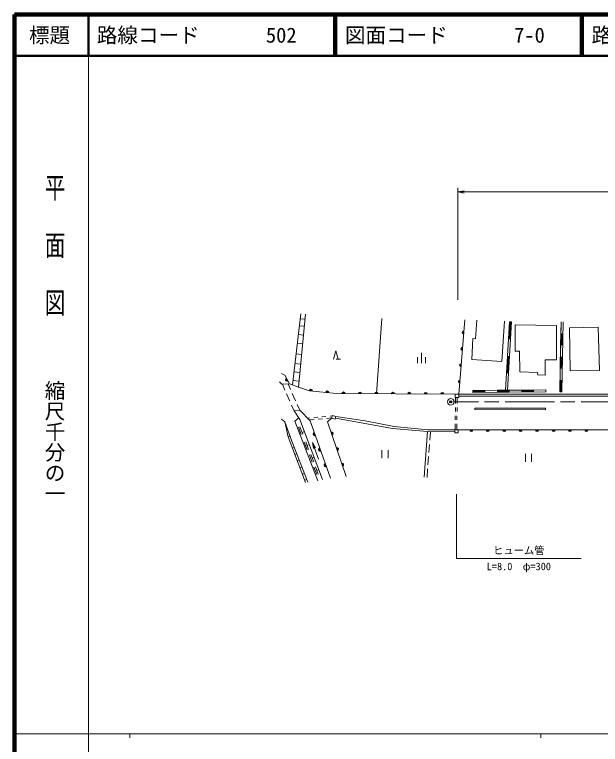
# Model space of a CAD drawing. Units: millimetres, scale not verified. Extents: x 40000 to 680000, y 20000 to 380000.
# Drawn here: x 40000 to 182531, y 202409 to 380000 of the extents above; entities that cross this region are included whole.
import ezdxf
from ezdxf.enums import TextEntityAlignment as Align

# ---------------------------------------------------------------- set-up
doc = ezdxf.new("R2010")
doc.units = ezdxf.units.MM
doc.header["$LTSCALE"] = 1000
doc.header["$PDMODE"] = 32
doc.header["$PDSIZE"] = 500
doc.linetypes.add('CHAIN', pattern=[18.5, 12, -1.5, 3.5, -1.5])
for name, color, linetype, lineweight in [('M-BGD', 7, 'Continuous', 13), ('M-BMK', 2, 'CHAIN', 13), ('M-BMK-SRVR', 3, 'Continuous', 13), ('M-STR-HTXT', 7, 'Continuous', 13), ('M-TTL', 2, 'Continuous', 140), ('M-TTL-BAND', 7, 'Continuous', 13), ('M-TTL-LINE', 7, 'Continuous', 50)]:
    doc.layers.add(name, color=color, linetype=linetype, lineweight=lineweight)
doc.layers.add('M-OTRS', color=6, linetype='Continuous')
doc.layers.add('M-TTL-TXT', color=7, linetype='Continuous')
doc.styles.add('@ＭＳ ゴシック', font='')
doc.styles.add('ＭＳ ゴシック', font='')
doc.styles.get('@ＭＳ ゴシック').set_extended_font_data('@MS Gothic')
doc.styles.get('ＭＳ ゴシック').set_extended_font_data('MS Gothic')

# ---------------------------------------------------------------- blocks, each defined once
blk = doc.blocks.new('ﾌﾟﾛｯﾄﾏｰｸ-02')
at = {"color": 3, "linetype": 'Continuous', "lineweight": 13}
blk.add_circle((0, 0), 0.5, dxfattribs=at)
blk = doc.blocks.new('open_arrow')
at = {"color": 0, "linetype": 'Continuous', "lineweight": -2}
blk.add_lwpolyline([(7.5, 1.25), (0, 0), (7.5, -1.25)], dxfattribs=at)

msp = doc.modelspace()

# ---------------------------------------------------------------- linework, layer by layer
at = {"layer": 'M-BGD'}
for p, q in [((109617, 307168), (107583, 289876)), ((110810, 307130), (109042, 289379)), ((109478, 305987), (110682, 305846)), ((128077, 287734), (129325, 306064)), ((148126, 287623), (149539, 305690)), ((148126, 287623), (149539, 305690)), ((152147, 301111), (152490, 305623)), ((109280, 304302), (110514, 304157)), ((159231, 305428), (158541, 295598)), ((159403, 288612), (160429, 305228)), ((159403, 288612), (160429, 305228)), ((159904, 288615), (160928, 305198)), ((160222, 301071), (160478, 305225)), ((160272, 301068), (160528, 305222)), ((160322, 301065), (160578, 305219)), ((160372, 301062), (160628, 305216)), ((160415, 296889), (160928, 305198)), ((160422, 301059), (160678, 305213)), ((160928, 305198), (160429, 305228)), ((160472, 301056), (160728, 305210)), ((160521, 301053), (160778, 305207)), ((160571, 301050), (160828, 305204)), ((160621, 301047), (160878, 305201)), ((172951, 305231), (172636, 288180)), ((172951, 305231), (172846, 299547)), ((173451, 305222), (173136, 288170)), ((173451, 305222), (173136, 288170)), ((109028, 302160), (110300, 302010)), ((172948, 302389), (172896, 299547)), ((172998, 302388), (172946, 299546)), ((173048, 302387), (172996, 299545)), ((173098, 302386), (173046, 299544)), ((173148, 302385), (173096, 299543)), ((173198, 302384), (173146, 299542)), ((173248, 302383), (173196, 299541)), ((173298, 302382), (173246, 299540)), ((173348, 302381), (173296, 299539)), ((151250, 296087), (151478, 301143)), ((151478, 301143), (152147, 301111)), ((108781, 300064), (110091, 299910)), ((172846, 299547), (172741, 293863)), ((108473, 297441), (109829, 297282)), ((117560, 296140), (118160, 298140)), ((118160, 298140), (118760, 296140)), ((137992, 296662), (137992, 295162)), ((138992, 297662), (138992, 295162)), ((139992, 296662), (139992, 295162)), ((159709, 292763), (159966, 296917)), ((159759, 292760), (160015, 296914)), ((159809, 292757), (160065, 296911)), ((159859, 292754), (160115, 296908)), ((159902, 288581), (160415, 296889)), ((159909, 292750), (160165, 296905)), ((159959, 292747), (160215, 296902)), ((160009, 292744), (160265, 296899)), ((160058, 292741), (160315, 296895)), ((160108, 292738), (160365, 296892)), ((172844, 296705), (172791, 293863)), ((172894, 296704), (172841, 293862)), ((172944, 296703), (172891, 293861)), ((172994, 296702), (172941, 293860)), ((173044, 296701), (172991, 293859)), ((173094, 296700), (173041, 293858)), ((173144, 296699), (173091, 293857)), ((173194, 296698), (173141, 293856)), ((173244, 296697), (173191, 293855)), ((108199, 295113), (109597, 294949)), ((118260, 296140), (119260, 296140)), ((158541, 295598), (151250, 296087)), ((107960, 293080), (109394, 292912)), ((172741, 293863), (172636, 288180)), ((104912, 292684), (105746, 292249)), ((105728, 292258), (106855, 290125)), ((104473, 290639), (105040, 290072)), ((105040, 290072), (106855, 290125)), ((105788, 288647), (105154, 290075)), ((107164, 288752), (106558, 290116)), ((106855, 290125), (109042, 289379)), ((107715, 290999), (109186, 290826)), ((172739, 291021), (172686, 288179)), ((172789, 291020), (172736, 288178)), ((172839, 291019), (172786, 288177)), ((172889, 291018), (172836, 288176)), ((172939, 291017), (172886, 288175)), ((172989, 291016), (172936, 288174)), ((173039, 291015), (172986, 288173)), ((173089, 291014), (173036, 288172)), ((173139, 291013), (173086, 288171)), ((107006, 285905), (106194, 287733)), ((108382, 286010), (107570, 287838)), ((109042, 289379), (111768, 288449)), ((109042, 289379), (111768, 288449)), ((111768, 288449), (118349, 287789)), ((111768, 288449), (118349, 287789)), ((118349, 287789), (147222, 287628)), ((118349, 287789), (147222, 287628)), ((151516, 288554), (169269, 288684)), ((157434, 288597), (151516, 288554)), ((151519, 288054), (151516, 288554)), ((154475, 288525), (151516, 288504)), ((154475, 288475), (151517, 288454)), ((154476, 288425), (151517, 288404)), ((154476, 288375), (151517, 288354)), ((154477, 288325), (151518, 288304)), ((154477, 288275), (151518, 288254)), ((154477, 288225), (151518, 288204)), ((151519, 288054), (169273, 288184)), ((169273, 288184), (151519, 288054)), ((154478, 288175), (151519, 288154)), ((154478, 288125), (151519, 288104)), ((163352, 288641), (157434, 288597)), ((160393, 288569), (157434, 288547)), ((160393, 288519), (157434, 288497)), ((160394, 288469), (157435, 288447)), ((160394, 288419), (157435, 288397)), ((160394, 288369), (157436, 288347)), ((160395, 288319), (157436, 288297)), ((160395, 288269), (157436, 288247)), ((160396, 288219), (157437, 288197)), ((160396, 288169), (157437, 288147)), ((169269, 288684), (163352, 288641)), ((166311, 288612), (163352, 288591)), ((166311, 288562), (163352, 288541)), ((166312, 288512), (163353, 288491)), ((166312, 288462), (163353, 288441)), ((166312, 288412), (163353, 288391)), ((166313, 288362), (163354, 288341)), ((166313, 288312), (163354, 288291)), ((166313, 288262), (163355, 288241)), ((166314, 288212), (163355, 288191)), ((169273, 288184), (169269, 288684)), ((173136, 288170), (172636, 288180)), ((147298, 286850), (147276, 285385)), ((147698, 286848), (147676, 285385)), ((148123, 287122), (172925, 287137)), ((148126, 287623), (172924, 287637)), ((172924, 287637), (199816, 287669)), ((199817, 287169), (172925, 287137)), ((108046, 283563), (107412, 284991)), ((109394, 283732), (108788, 285096)), ((147261, 284385), (147246, 283385)), ((147661, 284385), (147646, 283385)), ((151978, 284269), (151977, 283869)), ((151978, 284269), (169149, 284195)), ((169149, 284195), (169147, 283795)), ((109414, 283734), (108046, 283563)), ((108046, 283563), (109414, 281508)), ((111885, 281141), (109414, 283734)), ((147230, 282385), (147215, 281385)), ((147631, 282385), (147615, 281386)), ((151977, 283869), (169147, 283795)), ((104933, 281552), (105765, 280900)), ((105765, 280900), (106601, 277241)), ((109174, 281868), (108187, 281087)), ((108187, 281087), (113814, 266555)), ((109414, 281508), (114943, 266902)), ((111771, 281855), (111247, 281810)), ((112900, 281499), (111645, 281392)), ((116827, 267171), (111885, 281141)), ((111885, 281141), (116827, 267171)), ((113764, 282025), (112768, 281940)), ((114892, 281669), (113896, 281584)), ((115757, 282195), (114761, 282110)), ((117143, 281862), (115889, 281754)), ((117122, 281791), (116129, 280872)), ((116129, 280872), (120652, 267569)), ((120652, 267569), (116129, 280872)), ((117277, 282325), (116753, 282280)), ((118059, 281784), (131923, 279317)), ((125265, 281123), (118177, 282210)), ((132360, 279786), (125265, 281123)), ((109057, 279586), (109753, 277793)), ((109419, 279668), (110110, 277866)), ((131923, 279317), (140462, 278551)), ((140548, 278975), (132360, 279786)), ((147116, 278922), (140548, 278975)), ((147200, 280385), (147178, 278920)), ((147600, 280386), (147578, 278923)), ((186286, 278927), (147958, 278924)), ((147958, 278924), (186286, 278927)), ((107011, 277390), (106600, 277244)), ((106601, 277241), (110776, 266150)), ((109938, 278315), (110339, 278455)), ((140462, 278551), (139652, 267413)), ((140462, 278551), (147118, 278456)), ((141160, 278500), (141009, 276422)), ((110492, 275922), (111188, 274129)), ((110855, 276004), (111546, 274202)), ((111180, 275156), (111520, 275286)), ((112455, 275870), (113941, 271789)), ((112455, 275870), (113203, 274546)), ((112455, 275870), (112733, 274375)), ((140936, 275424), (140791, 273430)), ((108034, 274673), (107628, 274513)), ((129370, 274038), (129370, 272038)), ((130870, 274038), (130870, 272038)), ((108653, 273099), (108223, 272930)), ((111721, 272856), (112417, 271063)), ((112083, 272938), (112774, 271135)), ((112409, 272089), (112748, 272220)), ((140719, 272432), (140574, 270438)), ((164282, 273131), (164282, 271131)), ((165782, 273131), (165782, 271131)), ((109250, 271584), (108797, 271406)), ((109909, 269908), (109432, 269720)), ((110521, 268356), (110020, 268158)), ((112846, 269848), (113542, 268055)), ((113209, 269930), (113900, 268128)), ((113534, 269082), (113874, 269212)), ((140501, 269440), (140350, 267362)), ((111093, 266902), (110570, 266696))]:
    msp.add_line(p, q, dxfattribs=at)
for points in [[(161788, 304543), (171819, 304323), (171868, 295955), (169054, 295955), (169054, 292237), (167293, 292335), (167244, 292897), (162914, 293044), (162840, 298059), (161788, 298133)], [(174988, 303762), (181997, 303907), (182339, 293411), (175171, 293313)], [(148126, 287623), (147222, 287628), (147217, 286850), (148121, 286845)], [(118177, 282210), (117983, 281541), (117122, 281791), (117317, 282460)], [(147960, 278251), (147958, 278924), (147116, 278922), (147118, 278248)]]:
    msp.add_lwpolyline(points, close=True, dxfattribs=at)
msp.add_lwpolyline([(105765, 280900), (107439, 276185), (111363, 266215)], dxfattribs=at)
for centre, radius, start, end in [((149300, 302638), 400, 85.52729, 265.52729), ((149300, 302638), 300, 85.52729, 265.52729), ((149300, 302638), 200, 85.52729, 265.52729), ((149300, 302638), 100, 85.52729, 265.52729), ((148988, 298650), 400, 85.52729, 265.52729), ((148988, 298650), 300, 85.52729, 265.52729), ((148988, 298650), 200, 85.52729, 265.52729), ((148988, 298650), 100, 85.52729, 265.52729), ((148676, 294662), 400, 85.52729, 265.52729), ((148676, 294662), 300, 85.52729, 265.52729), ((148676, 294662), 200, 85.52729, 265.52729), ((148676, 294662), 100, 85.52729, 265.52729), ((106292, 291191), 400, 117.83474, 297.83474), ((106292, 291191), 300, 117.83474, 297.83474), ((106292, 291191), 200, 117.83474, 297.83474), ((106292, 291191), 100, 117.83474, 297.83474), ((148364, 290675), 400, 85.52729, 265.52729), ((148364, 290675), 300, 85.52729, 265.52729), ((148364, 290675), 200, 85.52729, 265.52729), ((148364, 290675), 100, 85.52729, 265.52729), ((112070, 288419), 400, 354.26832, 174.26832), ((112070, 288419), 300, 354.26832, 174.26832), ((112070, 288419), 200, 354.26832, 174.26832), ((112070, 288419), 100, 354.26832, 174.26832), ((116050, 288019), 400, 354.26832, 174.26832), ((116050, 288019), 300, 354.26832, 174.26832), ((116050, 288019), 200, 354.26832, 174.26832), ((116050, 288019), 100, 354.26832, 174.26832), ((120038, 287779), 400, 359.68058, 179.68058), ((120038, 287779), 300, 359.68058, 179.68058), ((120038, 287779), 200, 359.68058, 179.68058), ((120038, 287779), 100, 359.68058, 179.68058), ((124038, 287757), 400, 359.68058, 179.68058), ((124038, 287757), 300, 359.68058, 179.68058), ((124038, 287757), 200, 359.68058, 179.68058), ((124038, 287757), 100, 359.68058, 179.68058), ((128038, 287735), 400, 359.68058, 179.68058), ((128038, 287735), 300, 359.68058, 179.68058), ((128038, 287735), 200, 359.68058, 179.68058), ((128038, 287735), 100, 359.68058, 179.68058), ((132038, 287712), 400, 359.68058, 179.68058), ((132038, 287712), 300, 359.68058, 179.68058), ((132038, 287712), 200, 359.68058, 179.68058), ((132038, 287712), 100, 359.68058, 179.68058), ((136038, 287690), 400, 359.68058, 179.68058), ((136038, 287690), 300, 359.68058, 179.68058), ((136038, 287690), 200, 359.68058, 179.68058), ((136038, 287690), 100, 359.68058, 179.68058), ((140038, 287668), 400, 359.68058, 179.68058), ((140038, 287668), 300, 359.68058, 179.68058), ((140038, 287668), 200, 359.68058, 179.68058), ((140038, 287668), 100, 359.68058, 179.68058), ((144038, 287645), 400, 359.68058, 179.68058), ((144038, 287645), 300, 359.68058, 179.68058), ((144038, 287645), 200, 359.68058, 179.68058), ((144038, 287645), 100, 359.68058, 179.68058), ((151122, 278924), 400, 180.00454, 0.00454), ((151122, 278924), 300, 180.00454, 0.00454), ((151122, 278924), 200, 180.00454, 0.00454), ((151122, 278924), 100, 180.00454, 0.00454), ((155122, 278925), 400, 180.00454, 0.00454), ((155122, 278925), 300, 180.00454, 0.00454), ((155122, 278925), 200, 180.00454, 0.00454), ((155122, 278925), 100, 180.00454, 0.00454), ((159122, 278925), 400, 180.00454, 0.00454), ((159122, 278925), 300, 180.00454, 0.00454), ((159122, 278925), 200, 180.00454, 0.00454), ((159122, 278925), 100, 180.00454, 0.00454), ((163122, 278925), 400, 180.00454, 0.00454), ((163122, 278925), 300, 180.00454, 0.00454), ((163122, 278925), 200, 180.00454, 0.00454), ((163122, 278925), 100, 180.00454, 0.00454), ((167122, 278926), 400, 180.00454, 0.00454), ((167122, 278926), 300, 180.00454, 0.00454), ((167122, 278926), 200, 180.00454, 0.00454), ((167122, 278926), 100, 180.00454, 0.00454), ((171122, 278926), 400, 180.00454, 0.00454), ((171122, 278926), 300, 180.00454, 0.00454), ((171122, 278926), 200, 180.00454, 0.00454), ((171122, 278926), 100, 180.00454, 0.00454), ((175122, 278926), 400, 180.00454, 0.00454), ((175122, 278926), 300, 180.00454, 0.00454), ((175122, 278926), 200, 180.00454, 0.00454), ((175122, 278926), 100, 180.00454, 0.00454), ((179122, 278927), 400, 180.00454, 0.00454), ((179122, 278927), 300, 180.00454, 0.00454), ((179122, 278927), 200, 180.00454, 0.00454), ((179122, 278927), 100, 180.00454, 0.00454), ((113022, 277927), 400, 109.48201, 289.48201), ((113022, 277927), 300, 109.48201, 289.48201), ((113022, 277927), 200, 109.48201, 289.48201), ((113022, 277927), 100, 109.48201, 289.48201), ((117103, 278007), 400, 288.77887, 108.77887), ((117103, 278007), 300, 288.77887, 108.77887), ((117103, 278007), 200, 288.77887, 108.77887), ((117103, 278007), 100, 288.77887, 108.77887), ((114356, 274156), 400, 109.48201, 289.48201), ((114356, 274156), 300, 109.48201, 289.48201), ((114356, 274156), 200, 109.48201, 289.48201), ((114356, 274156), 100, 109.48201, 289.48201), ((118391, 274220), 400, 288.77887, 108.77887), ((118391, 274220), 300, 288.77887, 108.77887), ((118391, 274220), 200, 288.77887, 108.77887), ((118391, 274220), 100, 288.77887, 108.77887), ((115690, 270385), 400, 109.48201, 289.48201), ((115690, 270385), 300, 109.48201, 289.48201), ((115690, 270385), 200, 109.48201, 289.48201), ((115690, 270385), 100, 109.48201, 289.48201), ((119679, 270433), 400, 288.77887, 108.77887), ((119679, 270433), 300, 288.77887, 108.77887), ((119679, 270433), 200, 288.77887, 108.77887), ((119679, 270433), 100, 288.77887, 108.77887)]:
    msp.add_arc(centre, radius, start, end, dxfattribs=at)
at = {"layer": 'M-BMK'}
msp.add_line((245345, 285686), (146906, 285759), dxfattribs=at)
at = {"layer": 'M-OTRS'}
msp.add_point((146106, 285760), dxfattribs=at)
at = {"layer": 'M-STR-HTXT'}
for p, q in [((147878, 336835), (147878, 337835)), ((147878, 336835), (149378, 337085)), ((147878, 310595), (147878, 336835)), ((147878, 336835), (291325, 336835)), ((147878, 336835), (149378, 336585))]:
    msp.add_line(p, q, dxfattribs=at)
msp.add_lwpolyline([(147498, 263266), (147498, 247635), (177883, 247635)], dxfattribs=at)
at = {"layer": 'M-TTL'}
for p, q in [((40000, 380000), (40000, 20000)), ((680000, 380000), (40000, 380000))]:
    msp.add_line(p, q, dxfattribs=at)
at = {"layer": 'M-TTL-BAND'}
for p, q in [((58000, 370000), (58000, 20000)), ((40000, 205000), (579000, 205000)), ((68000, 205000), (68000, 204000)), ((168000, 205000), (168000, 204000))]:
    msp.add_line(p, q, dxfattribs=at)
at = {"layer": 'M-TTL-LINE'}
for p, q in [((58000, 380000), (58000, 370000)), ((117750, 380000), (117750, 370000)), ((118250, 380000), (118250, 370000)), ((177750, 380000), (177750, 370000)), ((178250, 380000), (178250, 370000)), ((40000, 370000), (680000, 370000))]:
    msp.add_line(p, q, dxfattribs=at)

# ---------------------------------------------------------------- block references
at = {"layer": 'M-BMK-SRVR', "xscale": 1600, "yscale": 1600, "rotation": 90}
msp.add_blockref('ﾌﾟﾛｯﾄﾏｰｸ-02', (146106, 285760), dxfattribs=at)
at = {"layer": 'M-STR-HTXT', "rotation": 270}
msp.add_blockref('open_arrow', (147498, 263266), dxfattribs=at)

# ---------------------------------------------------------------- texts
at = {"layer": 'M-STR-HTXT', "style": 'ＭＳ ゴシック'}
msp.add_text('ヒューム管', height=1833, dxfattribs=at).set_placement((162690, 248135), align=Align.BOTTOM_CENTER)
msp.add_text('L=8.0\u3000φ=300', height=1833, dxfattribs=at).set_placement((162690, 246635), align=Align.TOP_CENTER)
at = {"layer": 'M-TTL-BAND', "style": '@ＭＳ ゴシック', "width": 1.4}
msp.add_text('平  面  図', height=3666, rotation=270, dxfattribs=at).set_placement((49777, 306475), align=Align.MIDDLE_RIGHT)
at = {"layer": 'M-TTL-BAND', "style": '@ＭＳ ゴシック'}
msp.add_text('縮尺千分の一', height=3666, rotation=270, dxfattribs=at).set_placement((49777, 261030), align=Align.MIDDLE_RIGHT)
at = {"layer": 'M-TTL-TXT', "style": 'ＭＳ ゴシック'}
msp.add_text('標題', height=3666, dxfattribs=at).set_placement((48500, 375000), align=Align.MIDDLE_CENTER)
for s, p in [('路線コード', (60000, 375000)), ('502', (101142, 375000)), ('図面コード', (120380, 375000)), ('7-0', (161521, 375000)), ('路 線 名', (180380, 375000))]:
    msp.add_text(s, height=3666, dxfattribs=at).set_placement(p, align=Align.MIDDLE_LEFT)

doc.saveas('drawing.dxf')
